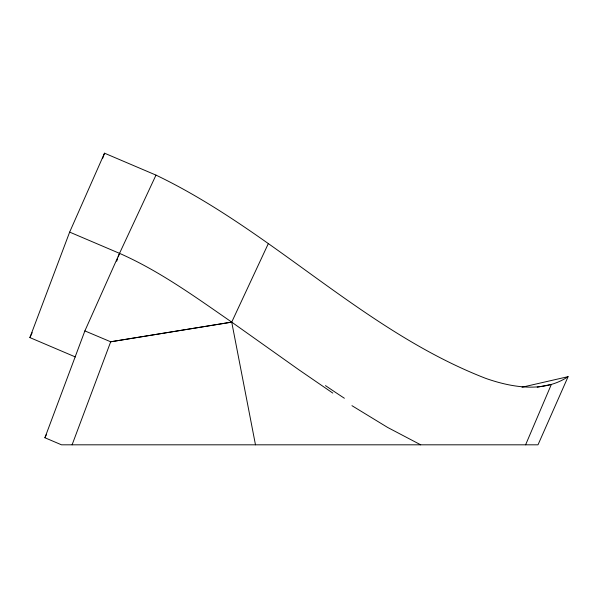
<?xml version="1.0" encoding="UTF-8"?>
<svg xmlns="http://www.w3.org/2000/svg" width="598" height="598" viewBox="0 0 598 598"><rect width="100%" height="100%" fill="white"/><g stroke="black" fill="none" stroke-linecap="round" stroke-linejoin="round"><path stroke-width="0.9" d="M102.729 158.156L104.515 153.185L155.988 175.109C272.897 231.149 364.055 331.157 485.77 378.392C511.746 387.504 543.821 393.058 568.1 376.658L538.006 444.815L61.497 444.815L44.91 437.751L84.879 330.903L119.525 253.35L155.988 175.109M116.685 261.244L117.634 258.613M118.262 256.856L119.525 253.35L69.652 232.106L104.515 153.185M72.096 444.815L110.69 341.787L231.718 322.12L298.91 369.803L332.794 393.088M75.37 356.954L29.9 337.586L69.652 232.106M525.605 444.815L551.334 384.454L537.206 387.183M29.9 337.586L32.18 332.697M44.91 437.751L46.427 434.492M268.188 243.887L231.718 322.12L255.481 444.815M568.1 376.658L522.017 387.227M84.879 330.903L110.69 341.787L231.718 322.12C195.658 297.213 159.816 271.111 119.525 253.35M420.708 444.815L387.616 427.435L351.953 405.676M344.366 398.246A323.249 31.432 38.6 0 1 325.484 385.62"/></g></svg>
